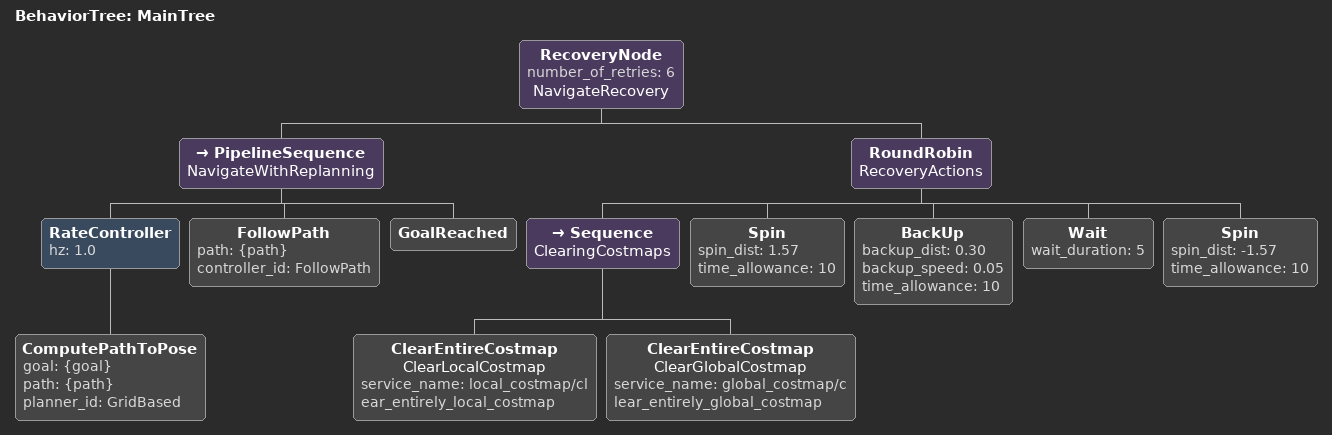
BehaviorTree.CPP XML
<!--
  Behavior Tree for Waiter Robot Navigation (ROS 2 Humble)
  - Dynamic replanning at 1 Hz
  - Recovery behaviors for obstacles and getting stuck
-->
<root main_tree_to_execute="MainTree">
  <BehaviorTree ID="MainTree">
    <RecoveryNode number_of_retries="6" name="NavigateRecovery">

      <!-- ===== Dynamic Replanning and Path Following ===== -->
      <PipelineSequence name="NavigateWithReplanning">

        <!-- Replan path every 1 Hz -->
        <RateController hz="1.0">
          <ComputePathToPose goal="{goal}" path="{path}" planner_id="GridBased"/>
        </RateController>

        <!-- Follow current global path -->
        <FollowPath path="{path}" controller_id="FollowPath"/>

        <!-- Verify goal reached -->
        <GoalReached/>

      </PipelineSequence>

      <!-- ===== Recovery Sequence when failure occurs ===== -->
      <RoundRobin name="RecoveryActions">
        <Sequence name="ClearingCostmaps">
          <ClearEntireCostmap name="ClearLocalCostmap"
                              service_name="local_costmap/clear_entirely_local_costmap"/>
          <ClearEntireCostmap name="ClearGlobalCostmap"
                              service_name="global_costmap/clear_entirely_global_costmap"/>
        </Sequence>
        <Spin spin_dist="1.57" time_allowance="10"/>
        <BackUp backup_dist="0.30" backup_speed="0.05" time_allowance="10"/>
        <Wait wait_duration="5"/>
        <Spin spin_dist="-1.57" time_allowance="10"/>
      </RoundRobin>

    </RecoveryNode>
  </BehaviorTree>
</root>
